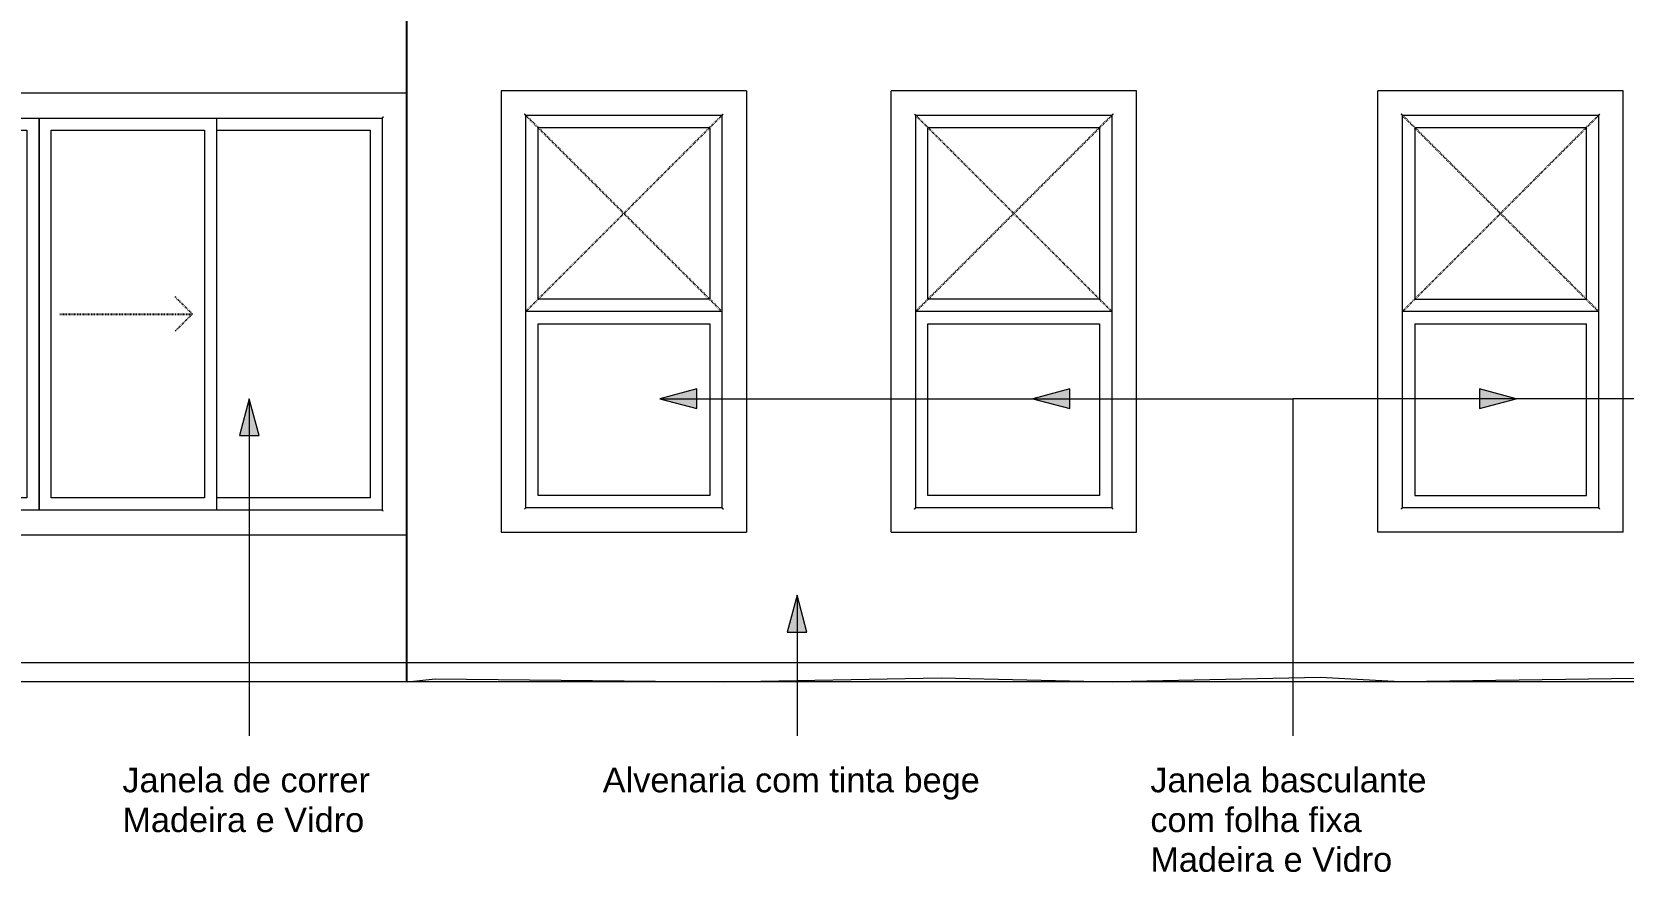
# Model space of a CAD drawing. Header units: millimetres. Extents: x -12976 to 58202, y -2238 to 7407.
# Drawn here: x -914 to 5576, y -775 to 2650 of the extents above; entities that cross this region are included whole.
import ezdxf

# ---------------------------------------------------------------- set-up
doc = ezdxf.new("R2010")
doc.units = ezdxf.units.MM
doc.linetypes.add('Dash', pattern=[6.35, 3.175, -3.175])
for name, color, linetype, lineweight in [('A-DETL-THIN', 151, 'Continuous', 9), ('A-GLAZ', 151, 'Continuous', 9), ('A-GLAZ-HDLN', 1, 'Dash', 25), ('A-WALL', 113, 'Continuous', 25), ('C-TOPO', 7, 'Continuous', 9), ('G-ANNO-TEXT', 231, 'Continuous', 9)]:
    doc.layers.add(name, color=color, linetype=linetype, lineweight=lineweight)
doc.styles.add('Arial', font='arial.ttf', dxfattribs={"height": 100})

# ---------------------------------------------------------------- blocks, each defined once
blk = doc.blocks.new('CRT_JAN_Correr_Vidro e Madeira_4 Folhas - 280x160-3756827-FACHADA POSTERIOR')
at = {"layer": 'A-GLAZ'}
for p, q in [((615.4, 2400), (-2374.6, 2400)), ((-2283.6, 701), (-2283.6, 2299)), ((-2283.6, 2299), (514.4, 2299)), ((-1609.6, 2299), (-1609.6, 701)), ((-884.6, 2299.2), (-884.6, 700.8)), ((-884.6, 700.8), (-884.6, 2299.2)), ((-159.6, 701), (-159.6, 2299)), ((514.4, 2299), (514.4, 701)), ((-2234.6, 750), (-2234.6, 2250)), ((-2234.6, 2250), (-1609.6, 2250)), ((-1559.6, 750), (-1559.6, 2250)), ((-1559.6, 2250), (-934.6, 2250)), ((-934.6, 2250), (-934.6, 750)), ((-834.6, 2250), (-209.6, 2250)), ((-834.6, 750), (-834.6, 2250)), ((-209.6, 2250), (-209.6, 750)), ((-159.6, 2250), (465.4, 2250)), ((465.4, 2250), (465.4, 750)), ((-1609.6, 750), (-2234.6, 750)), ((-934.6, 750), (-1559.6, 750)), ((-209.6, 750), (-834.6, 750)), ((465.4, 750), (-159.6, 750)), ((514.4, 701), (-2283.6, 701)), ((-2374.6, 600), (615.4, 600))]:
    blk.add_line(p, q, dxfattribs=at)
for points, knots in [([(-2283.6, 2299), (-2283.6, 2299), (-2283.7, 2299.1), (-2284, 2299.4), (-2284.3, 2299.7), (-2284.6, 2300), (-2284.9, 2300.2), (-2285.2, 2300.5), (-2285.5, 2300.9), (-2285.8, 2301.2), (-2286.2, 2301.6), (-2286.7, 2302.1), (-2287.5, 2302.9), (-2288.2, 2303.6), (-2288.6, 2304)], [-1, -1, -1, -1, -0.833333, -0.75, -0.666667, -0.583333, -0.541667, -0.5, -0.416667, -0.375, -0.333333, -0.25, -0.166667, 0, 0, 0, 0]), ([(519.4, 2304), (518.9, 2303.6), (518.3, 2302.9), (517.5, 2302.1), (517, 2301.6), (516.6, 2301.2), (516.2, 2300.9), (515.9, 2300.5), (515.6, 2300.2), (515.3, 2300), (515, 2299.7), (514.7, 2299.4), (514.5, 2299.1), (514.4, 2299), (514.4, 2299)], [0, 0, 0, 0, 0.166667, 0.25, 0.333333, 0.375, 0.416667, 0.5, 0.541667, 0.583333, 0.666667, 0.75, 0.833333, 1, 1, 1, 1]), ([(-2288.6, 696), (-2288.2, 696.4), (-2287.5, 697.1), (-2286.7, 697.9), (-2286.2, 698.4), (-2285.8, 698.8), (-2285.5, 699.1), (-2285.2, 699.5), (-2284.9, 699.8), (-2284.6, 700), (-2284.3, 700.3), (-2284, 700.6), (-2283.7, 700.9), (-2283.6, 701), (-2283.6, 701)], [0, 0, 0, 0, 0.166667, 0.25, 0.333333, 0.375, 0.416667, 0.5, 0.541667, 0.583333, 0.666667, 0.75, 0.833333, 1, 1, 1, 1]), ([(519.4, 696), (518.9, 696.4), (518.3, 697.1), (517.5, 697.9), (517, 698.4), (516.6, 698.8), (516.2, 699.1), (515.9, 699.5), (515.6, 699.8), (515.3, 700), (515, 700.3), (514.7, 700.6), (514.5, 700.9), (514.4, 701), (514.4, 701)], [0, 0, 0, 0, 0.166667, 0.25, 0.333333, 0.375, 0.416667, 0.5, 0.541667, 0.583333, 0.666667, 0.75, 0.833333, 1, 1, 1, 1])]:
    blk.add_open_spline(points, degree=3, knots=knots, dxfattribs=at)
at = {"layer": 'A-GLAZ-HDLN'}
for p, q in [((-1509.6, 1500), (-1438.9, 1570.7)), ((-259.6, 1500), (-330.3, 1570.7)), ((-1509.6, 1500), (-1438.9, 1429.3)), ((-969.6, 1500), (-1509.6, 1500)), ((-799.6, 1500), (-259.6, 1500)), ((-259.6, 1500), (-330.3, 1429.3))]:
    blk.add_line(p, q, dxfattribs=at)
blk = doc.blocks.new('Janela basculante e folha fixa - 80 x 160 cm-V2-FACHADA POSTERIOR')
at = {"layer": 'A-GLAZ'}
for p, q in [((1000.4, 2410), (1000.4, 610)), ((2000.4, 2410), (1000.4, 2410)), ((2000.4, 2410), (2000.4, 610)), ((1100.4, 710), (1100.4, 2310)), ((1100.4, 2310), (1900.4, 2310)), ((1900.4, 2310), (1900.4, 710)), ((1150.4, 2260), (1850.4, 2260)), ((1150.4, 1560), (1150.4, 2260)), ((1850.4, 2260), (1850.4, 1560)), ((1850.4, 1560), (1150.4, 1560)), ((1900.4, 1510), (1100.4, 1510)), ((1150.4, 1460), (1850.4, 1460)), ((1150.4, 760), (1150.4, 1460)), ((1850.4, 1460), (1850.4, 760)), ((1850.4, 760), (1150.4, 760)), ((1900.4, 710), (1100.4, 710)), ((1000.4, 610), (2000.4, 610))]:
    blk.add_line(p, q, dxfattribs=at)
for points, knots in [([(1100.4, 2310), (1100.4, 2310), (1100.3, 2310.1), (1100, 2310.4), (1099.7, 2310.7), (1099.4, 2311), (1099.1, 2311.2), (1098.8, 2311.5), (1098.4, 2311.9), (1098, 2312.4), (1097.6, 2312.8), (1097.2, 2313.2), (1096.5, 2313.9), (1095.8, 2314.6), (1095.4, 2315)], [0, 0, 0, 0, 0.166667, 0.25, 0.333333, 0.416667, 0.458333, 0.5, 0.583333, 0.666667, 0.708333, 0.75, 0.833333, 1, 1, 1, 1]), ([(1905.4, 2315), (1904.9, 2314.6), (1904.3, 2313.9), (1903.5, 2313.1), (1903, 2312.6), (1902.6, 2312.2), (1902.2, 2311.9), (1901.9, 2311.5), (1901.6, 2311.2), (1901.3, 2311), (1901, 2310.7), (1900.7, 2310.4), (1900.5, 2310.1), (1900.4, 2310), (1900.4, 2310)], [-1, -1, -1, -1, -0.833333, -0.75, -0.666667, -0.625, -0.583333, -0.5, -0.458333, -0.416667, -0.333333, -0.25, -0.166667, 0, 0, 0, 0]), ([(1100.4, 710), (1100.4, 710), (1100.3, 709.9), (1100, 709.6), (1099.7, 709.3), (1099.4, 709), (1099.1, 708.8), (1098.8, 708.5), (1098.4, 708.1), (1098, 707.6), (1097.6, 707.2), (1097.2, 706.8), (1096.5, 706.1), (1095.8, 705.4), (1095.4, 705)], [0, 0, 0, 0, 0.166667, 0.25, 0.333333, 0.416667, 0.458333, 0.5, 0.583333, 0.666667, 0.708333, 0.75, 0.833333, 1, 1, 1, 1]), ([(1900.4, 710), (1900.4, 710), (1900.5, 709.9), (1900.7, 709.6), (1901, 709.3), (1901.3, 709), (1901.6, 708.8), (1901.9, 708.5), (1902.3, 708.1), (1902.8, 707.6), (1903.2, 707.2), (1903.6, 706.8), (1904.3, 706.1), (1904.9, 705.4), (1905.4, 705)], [0, 0, 0, 0, 0.166667, 0.25, 0.333333, 0.416667, 0.458333, 0.5, 0.583333, 0.666667, 0.708333, 0.75, 0.833333, 1, 1, 1, 1])]:
    blk.add_open_spline(points, degree=3, knots=knots, dxfattribs=at)
at = {"layer": 'A-GLAZ-HDLN'}
for p, q in [((1900.4, 2310), (1100.4, 1510)), ((1900.4, 1510), (1100.4, 2310))]:
    blk.add_line(p, q, dxfattribs=at)
blk = doc.blocks.new('Janela basculante e folha fixa - 80 x 160 cm-4197855-FACHADA POSTERIOR')
at = {"layer": 'A-GLAZ'}
for p, q in [((2590.4, 610), (2590.4, 2410)), ((3590.4, 2410), (2590.4, 2410)), ((3590.4, 610), (3590.4, 2410)), ((2690.4, 710), (2690.4, 2310)), ((2690.4, 2310), (3490.4, 2310)), ((3490.4, 2310), (3490.4, 710)), ((2740.4, 1560), (2740.4, 2260)), ((2740.4, 2260), (3440.4, 2260)), ((3440.4, 2260), (3440.4, 1560)), ((3440.4, 1560), (2740.4, 1560)), ((3490.4, 1510), (2690.4, 1510)), ((2740.4, 760), (2740.4, 1460)), ((2740.4, 1460), (3440.4, 1460)), ((3440.4, 1460), (3440.4, 760)), ((3440.4, 760), (2740.4, 760)), ((3490.4, 710), (2690.4, 710)), ((2590.4, 610), (3590.4, 610))]:
    blk.add_line(p, q, dxfattribs=at)
for points, knots in [([(2690.4, 2310), (2690.4, 2310), (2690.3, 2310.1), (2690, 2310.4), (2689.7, 2310.7), (2689.4, 2311), (2689.1, 2311.2), (2688.8, 2311.5), (2688.5, 2311.9), (2688.2, 2312.2), (2687.8, 2312.6), (2687.3, 2313.1), (2686.5, 2313.9), (2685.8, 2314.6), (2685.4, 2315)], [-1, -1, -1, -1, -0.833333, -0.75, -0.666667, -0.583333, -0.541667, -0.5, -0.416667, -0.375, -0.333333, -0.25, -0.166667, 0, 0, 0, 0]), ([(3495.4, 2315), (3494.9, 2314.6), (3494.3, 2313.9), (3493.5, 2313.1), (3493, 2312.6), (3492.6, 2312.2), (3492.2, 2311.9), (3491.9, 2311.5), (3491.6, 2311.2), (3491.3, 2311), (3491, 2310.7), (3490.7, 2310.4), (3490.5, 2310.1), (3490.4, 2310), (3490.4, 2310)], [0, 0, 0, 0, 0.166667, 0.25, 0.333333, 0.375, 0.416667, 0.5, 0.541667, 0.583333, 0.666667, 0.75, 0.833333, 1, 1, 1, 1]), ([(2685.4, 705), (2685.8, 705.4), (2686.5, 706.1), (2687.3, 706.9), (2687.8, 707.4), (2688.2, 707.8), (2688.5, 708.1), (2688.8, 708.5), (2689.1, 708.8), (2689.4, 709), (2689.7, 709.3), (2690, 709.6), (2690.3, 709.9), (2690.4, 710), (2690.4, 710)], [0, 0, 0, 0, 0.166667, 0.25, 0.333333, 0.375, 0.416667, 0.5, 0.541667, 0.583333, 0.666667, 0.75, 0.833333, 1, 1, 1, 1]), ([(3495.4, 705), (3494.9, 705.4), (3494.3, 706.1), (3493.5, 706.9), (3493, 707.4), (3492.6, 707.8), (3492.2, 708.1), (3491.9, 708.5), (3491.6, 708.8), (3491.3, 709), (3491, 709.3), (3490.7, 709.6), (3490.5, 709.9), (3490.4, 710), (3490.4, 710)], [0, 0, 0, 0, 0.166667, 0.25, 0.333333, 0.375, 0.416667, 0.5, 0.541667, 0.583333, 0.666667, 0.75, 0.833333, 1, 1, 1, 1])]:
    blk.add_open_spline(points, degree=3, knots=knots, dxfattribs=at)
at = {"layer": 'A-GLAZ-HDLN'}
for p, q in [((2690.4, 2310), (3490.4, 1510)), ((2690.4, 1510), (3490.4, 2310))]:
    blk.add_line(p, q, dxfattribs=at)
blk = doc.blocks.new('Janela basculante e folha fixa - 80 x 160 cm-4197830-FACHADA POSTERIOR')
at = {"layer": 'A-GLAZ'}
for p, q in [((5575.4, 2410), (4575.4, 2410)), ((4575.4, 610), (4575.4, 2410)), ((5575.4, 610), (5575.4, 2410)), ((4675.4, 710), (4675.4, 2310)), ((4675.4, 2310), (5475.4, 2310)), ((5475.4, 2310), (5475.4, 710)), ((4725.4, 2260), (4725.4, 1560)), ((4725.4, 2260), (5425.4, 2260)), ((5425.4, 1560), (5425.4, 2260)), ((4725.4, 1560), (5425.4, 1560)), ((5475.4, 1510), (4675.4, 1510)), ((4725.4, 1460), (4725.4, 760)), ((4725.4, 1460), (5425.4, 1460)), ((5425.4, 760), (5425.4, 1460)), ((4725.4, 760), (5425.4, 760)), ((5475.4, 710), (4675.4, 710)), ((5575.4, 610), (4575.4, 610))]:
    blk.add_line(p, q, dxfattribs=at)
for points, knots in [([(4675.4, 2310), (4675.4, 2310), (4675.3, 2310.1), (4675, 2310.4), (4674.7, 2310.7), (4674.4, 2311), (4674.1, 2311.2), (4673.8, 2311.5), (4673.5, 2311.9), (4673.2, 2312.2), (4672.8, 2312.6), (4672.3, 2313.1), (4671.5, 2313.9), (4670.8, 2314.6), (4670.4, 2315)], [-1, -1, -1, -1, -0.833333, -0.75, -0.666667, -0.583333, -0.541667, -0.5, -0.416667, -0.375, -0.333333, -0.25, -0.166667, 0, 0, 0, 0]), ([(5480.4, 2315), (5479.9, 2314.6), (5479.3, 2313.9), (5478.5, 2313.1), (5478, 2312.6), (5477.6, 2312.2), (5477.2, 2311.9), (5476.9, 2311.5), (5476.6, 2311.2), (5476.3, 2311), (5476, 2310.7), (5475.7, 2310.4), (5475.5, 2310.1), (5475.4, 2310), (5475.4, 2310)], [0, 0, 0, 0, 0.166667, 0.25, 0.333333, 0.375, 0.416667, 0.5, 0.541667, 0.583333, 0.666667, 0.75, 0.833333, 1, 1, 1, 1]), ([(4670.4, 705), (4670.8, 705.4), (4671.5, 706.1), (4672.3, 706.9), (4672.8, 707.4), (4673.2, 707.8), (4673.5, 708.1), (4673.8, 708.5), (4674.1, 708.8), (4674.4, 709), (4674.7, 709.3), (4675, 709.6), (4675.3, 709.9), (4675.4, 710), (4675.4, 710)], [0, 0, 0, 0, 0.166667, 0.25, 0.333333, 0.375, 0.416667, 0.5, 0.541667, 0.583333, 0.666667, 0.75, 0.833333, 1, 1, 1, 1]), ([(5480.4, 705), (5479.9, 705.4), (5479.3, 706.1), (5478.5, 706.9), (5478, 707.4), (5477.6, 707.8), (5477.2, 708.1), (5476.9, 708.5), (5476.6, 708.8), (5476.3, 709), (5476, 709.3), (5475.7, 709.6), (5475.5, 709.9), (5475.4, 710), (5475.4, 710)], [0, 0, 0, 0, 0.166667, 0.25, 0.333333, 0.375, 0.416667, 0.5, 0.541667, 0.583333, 0.666667, 0.75, 0.833333, 1, 1, 1, 1])]:
    blk.add_open_spline(points, degree=3, knots=knots, dxfattribs=at)
at = {"layer": 'A-GLAZ-HDLN'}
for p, q in [((4675.4, 2310), (5475.4, 1510)), ((4675.4, 1510), (5475.4, 2310))]:
    blk.add_line(p, q, dxfattribs=at)

msp = doc.modelspace()

# ---------------------------------------------------------------- hatches: boundary and pattern name
at = {"layer": 'G-ANNO-TEXT'}
for points in [[(1647.6, 1154.5), (1797.6, 1114.3), (1797.6, 1194.7)], [(3168.8, 1154.5), (3318.8, 1114.3), (3318.8, 1194.7)], [(5139.3, 1154.5), (4989.3, 1194.7), (4989.3, 1114.3)], [(-27.2, 1154.5), (-67.4, 1004.5), (13, 1004.5)], [(2206.6, 353.6), (2166.4, 203.6), (2246.8, 203.6)]]:
    msp.add_hatch(color=7, dxfattribs=at).paths.add_polyline_path(points)

# ---------------------------------------------------------------- linework, layer by layer
at = {"layer": 'A-DETL-THIN'}
msp.add_line((9910.8, 0), (-12975.7, 0), dxfattribs=at)
at = {"layer": 'A-WALL'}
msp.add_line((615.4, 0), (615.4, 3078.4), dxfattribs=at)
at = {"layer": 'C-TOPO', "color": 8}
for p, q in [((-2384.6, 79.8), (615.4, 79.8)), ((-1584.6, 79.8), (-380.9, 79.8)), ((-1584.6, 79.8), (-380.9, 79.8)), ((-380.9, 79.8), (-284.6, 79.8)), ((-380.9, 79.8), (-284.6, 79.8)), ((-284.6, 79.8), (-33.5, 79.8)), ((-284.6, 79.8), (-33.5, 79.8)), ((-33.5, 79.8), (615.4, 79.8)), ((-33.5, 79.8), (615.4, 79.8)), ((615.4, 79.8), (617.7, 79.8)), ((615.4, 79.8), (615.4, 0)), ((615.4, 79.8), (617.7, 79.8)), ((615.4, 79.8), (615.4, 0)), ((615.4, 79.8), (6355.4, 79.8)), ((617.7, 79.8), (730.9, 79.8)), ((617.7, 79.8), (730.9, 79.8)), ((730.9, 79.8), (1886.8, 79.8)), ((730.9, 79.8), (1886.8, 79.8)), ((1886.8, 79.8), (1900.3, 79.8)), ((1886.8, 79.8), (1900.3, 79.8)), ((1900.3, 79.8), (1912.4, 79.8)), ((1900.3, 79.8), (1912.4, 79.8)), ((1912.4, 79.8), (2794, 79.8)), ((1912.4, 79.8), (2794, 79.8)), ((2794, 79.8), (3492.6, 79.8)), ((2794, 79.8), (3492.6, 79.8)), ((3492.6, 79.8), (3505.6, 79.8)), ((3492.6, 79.8), (3505.6, 79.8)), ((3505.6, 79.8), (4340.1, 79.8)), ((3505.6, 79.8), (4340.1, 79.8)), ((4340.1, 79.8), (4666.1, 79.8)), ((4340.1, 79.8), (4666.1, 79.8)), ((4666.1, 79.8), (4679.4, 79.8)), ((4666.1, 79.8), (4679.4, 79.8)), ((4679.4, 79.8), (5716.7, 79.8)), ((4679.4, 79.8), (5716.7, 79.8)), ((617.7, 0), (730.9, 13)), ((617.7, 0), (730.9, 13)), ((730.9, 13), (1886.8, 0)), ((730.9, 13), (1886.8, 0)), ((1912.4, 0), (2794, 17.2)), ((1912.4, 0), (2794, 17.2)), ((2794, 17.2), (3492.6, 0)), ((2794, 17.2), (3492.6, 0)), ((3492.6, 0), (3505.6, 1.8)), ((3492.6, 0), (3505.6, 1.8)), ((3505.6, 1.8), (4340.1, 19.8)), ((3505.6, 1.8), (4340.1, 19.8)), ((4340.1, 19.8), (4666.1, 1.8)), ((4340.1, 19.8), (4666.1, 1.8)), ((4666.1, 1.8), (4679.4, 1.8)), ((4666.1, 1.8), (4679.4, 1.8)), ((4679.4, 1.8), (5716.7, 16.5)), ((4679.4, 1.8), (5716.7, 16.5))]:
    msp.add_line(p, q, dxfattribs=at)
at = {"layer": 'G-ANNO-TEXT', "color": 7}
for p, q in [((1797.6, 1194.7), (1647.6, 1154.5)), ((1797.6, 1114.3), (1797.6, 1194.7)), ((3318.8, 1194.7), (3168.8, 1154.5)), ((3318.8, 1114.3), (3318.8, 1194.7)), ((5139.3, 1154.5), (4989.3, 1194.7)), ((4989.3, 1194.7), (4989.3, 1114.3)), ((-27.2, 1154.5), (-67.4, 1004.5)), ((13, 1004.5), (-27.2, 1154.5)), ((-27.2, 1154.5), (-27.2, -219.3)), ((1647.6, 1154.5), (1797.6, 1114.3)), ((1647.6, 1154.5), (4227.9, 1154.5)), ((3168.8, 1154.5), (3318.8, 1114.3)), ((3168.8, 1154.5), (4227.9, 1154.5)), ((4227.9, 1154.5), (4227.9, -219.3)), ((6855, 1154.5), (4227.9, 1154.5)), ((4227.9, 1154.5), (4227.9, -219.3)), ((5139.3, 1154.5), (4227.9, 1154.5)), ((4227.9, 1154.5), (4227.9, -219.3)), ((4227.9, 1154.5), (4227.9, -219.3)), ((4989.3, 1114.3), (5139.3, 1154.5)), ((-67.4, 1004.5), (13, 1004.5)), ((2206.6, 353.6), (2166.4, 203.6)), ((2246.8, 203.6), (2206.6, 353.6)), ((2206.6, 353.6), (2206.6, -219.3)), ((2166.4, 203.6), (2246.8, 203.6))]:
    msp.add_line(p, q, dxfattribs=at)

# ---------------------------------------------------------------- block references
at = {"layer": 'A-GLAZ'}
for name in ['Janela basculante e folha fixa - 80 x 160 cm-V2-FACHADA POSTERIOR', 'Janela basculante e folha fixa - 80 x 160 cm-4197855-FACHADA POSTERIOR', 'Janela basculante e folha fixa - 80 x 160 cm-4197830-FACHADA POSTERIOR', 'CRT_JAN_Correr_Vidro e Madeira_4 Folhas - 280x160-3756827-FACHADA POSTERIOR']:
    msp.add_blockref(name, (0, 0), dxfattribs=at)

# ---------------------------------------------------------------- texts
at = {"layer": 'G-ANNO-TEXT', "color": 7, "char_height": 100, "attachment_point": 1, "style": 'Arial'}
for s, insert, width in [('Janela de correr', (-544.7, -349.9), 1250.632), ('Alvenaria com tinta bege', (1414.3, -349.9), 1916.033), ('Janela basculante', (3647.4, -349.9), 1402.953), ('Madeira e Vidro', (-544.7, -511.9), 1218.565), ('com folha fixa', (3647.4, -511.9), 1082.278), ('Madeira e Vidro', (3647.4, -674), 1218.565)]:
    msp.add_mtext(s, dxfattribs=dict(at, insert=insert, width=width))

doc.saveas('drawing.dxf')
